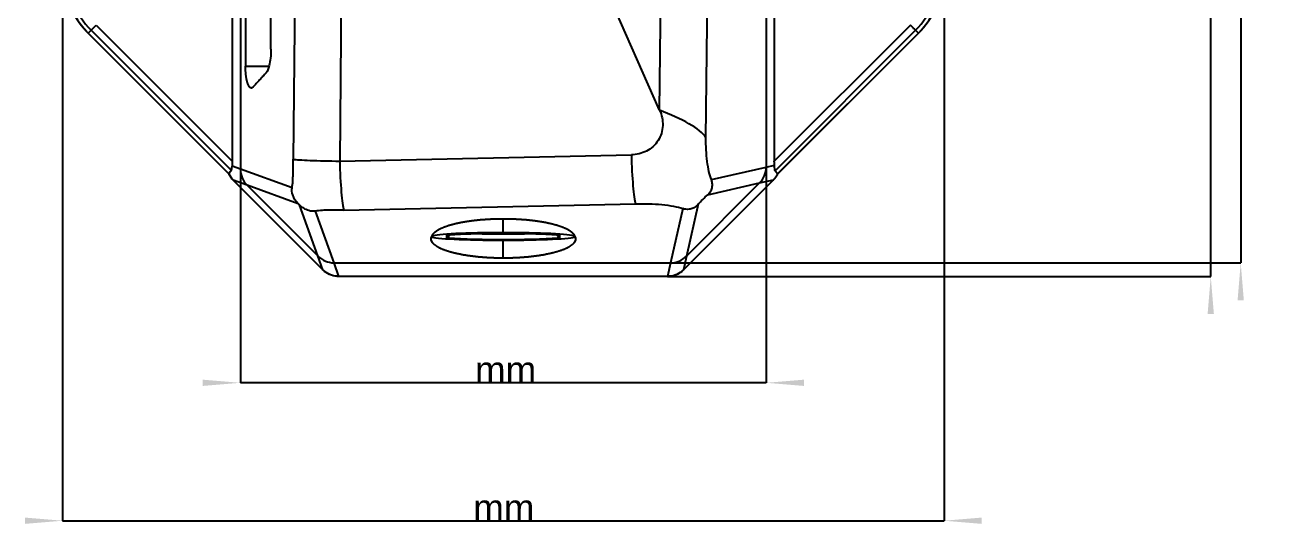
# Model space of a CAD drawing. Extents: x 27 to 384, y 67 to 264.
# Drawn here: x 41.8 to 208.6, y 66.7 to 133.8 of the extents above; entities that cross this region are included whole.
import ezdxf
from ezdxf.enums import TextEntityAlignment as Align

# ---------------------------------------------------------------- set-up
doc = ezdxf.new("R2010")
doc.units = 0
doc.layers.get('0').update_dxf_attribs({"linetype": 'CONTINUOUS'})
for name, color, linetype in [('Dimension008', 7, 'CONTINUOUS'), ('Dimension009', 7, 'CONTINUOUS'), ('Dimension013', 7, 'CONTINUOUS'), ('Dimension014', 7, 'CONTINUOUS'), ('View002', 7, 'CONTINUOUS')]:
    doc.layers.add(name, color=color, linetype=linetype)
doc.styles.get("Standard").update_dxf_attribs({"font": 'arial.ttf'})
doc.dimstyles.get("Standard").update_dxf_attribs({"dimscale": 0, "dimtxt": 2.5, "dimasz": 2.5, "dimexe": 1.25, "dimexo": 0.625, "dimtad": 1, "dimtxsty": 'STANDARD', "dimcen": 2.5, "dimazin": 3, "dimtfac": 1, "dimtmove": 0, "dimatfit": 3})

# ---------------------------------------------------------------- blocks, each defined once
blk = doc.blocks.new('*Dimension008')
at = {"color": 0}
for points in [[(200.034, 243.98), (199.201, 243.98), (199.618, 238.98)], [(200.034, 95.3647), (199.201, 95.3647), (199.618, 100.365)]]:
    blk.add_solid(points, dxfattribs=at)
at = {"layer": 'Dimension008'}
for p, q in [((127.333, 238.98), (199.618, 238.98)), ((199.618, 100.365), (199.618, 238.98)), ((127.302, 100.365), (199.618, 100.365))]:
    blk.add_line(p, q, dxfattribs=at)
blk.add_text(' mm', height=3.5, dxfattribs=at).set_placement((199.618, 224.877), align=Align.CENTER)
blk = doc.blocks.new('*Dimension009')
at = {"color": 0}
for points in [[(204.021, 242.174), (203.188, 242.174), (203.605, 237.174)], [(204.021, 97.171), (203.188, 97.171), (203.605, 102.171)]]:
    blk.add_solid(points, dxfattribs=at)
at = {"layer": 'Dimension009'}
for p, q in [((127.986, 237.174), (203.605, 237.174)), ((203.605, 237.174), (203.605, 102.171)), ((127.712, 102.171), (203.605, 102.171))]:
    blk.add_line(p, q, dxfattribs=at)
blk.add_text(' mm', height=3.5, dxfattribs=at).set_placement((203.605, 224.642), align=Align.CENTER)
blk = doc.blocks.new('*Dimension013')
at = {"color": 0}
for points in [[(41.7887, 67.4244), (41.7887, 68.2578), (46.7887, 67.8411)], [(169.114, 67.4244), (169.114, 68.2578), (164.114, 67.8411)]]:
    blk.add_solid(points, dxfattribs=at)
at = {"layer": 'Dimension013'}
for p, q in [((46.7887, 140.995), (46.7887, 67.8411)), ((164.114, 140.995), (164.114, 67.8411)), ((46.7887, 67.8411), (164.114, 67.8411))]:
    blk.add_line(p, q, dxfattribs=at)
blk.add_text(' mm', height=3.5, dxfattribs=at).set_placement((104.841, 67.8411), align=Align.CENTER)
blk = doc.blocks.new('*Dimension014')
at = {"color": 0}
for points in [[(65.45, 85.7795), (65.45, 86.6128), (70.45, 86.1961)], [(145.453, 85.7795), (145.453, 86.6128), (140.453, 86.1961)]]:
    blk.add_solid(points, dxfattribs=at)
at = {"layer": 'Dimension014'}
for p, q in [((70.45, 114.638), (70.45, 86.1961)), ((140.453, 114.911), (140.453, 86.1961)), ((140.453, 86.1961), (70.45, 86.1961))]:
    blk.add_line(p, q, dxfattribs=at)
blk.add_text(' mm', height=3.5, dxfattribs=at).set_placement((105.075, 86.1961), align=Align.CENTER)

msp = doc.modelspace()

# ---------------------------------------------------------------- linework, layer by layer
at = {"layer": 'View002'}
for p, q in [((69.3782, 223.646), (69.3782, 115.699)), ((70.45, 224.433), (70.45, 114.638)), ((70.45, 224.433), (70.45, 114.638)), ((126.254, 122.483), (127.232, 223.641)), ((140.453, 224.707), (140.453, 114.911)), ((140.453, 224.707), (140.453, 114.911)), ((141.525, 223.646), (141.525, 115.699)), ((132.425, 118.821), (133.435, 223.395)), ((78.4452, 217.108), (77.4677, 115.95)), ((84.6484, 216.862), (83.6709, 115.704)), ((126.254, 122.483), (84.6484, 216.862)), ((71.1291, 179.022), (71.1291, 128.323)), ((74.5147, 130.582), (74.5147, 176.763)), ((51.2666, 133.81), (69.3782, 115.699)), ((159.636, 133.81), (141.525, 115.699)), ((68.9038, 114.001), (50.1806, 132.724)), ((50.2047, 132.748), (50.5836, 133.127)), ((68.9275, 114.026), (50.2047, 132.748)), ((50.5836, 133.127), (69.249, 114.462)), ((160.319, 133.127), (141.619, 114.427)), ((160.698, 132.748), (141.94, 113.99)), ((160.722, 132.724), (141.964, 113.966)), ((160.698, 132.748), (160.319, 133.127)), ((71.1291, 128.323), (74.2692, 128.323)), ((83.6709, 115.704), (122.494, 116.545)), ((140.453, 114.911), (141.547, 115.16)), ((70.45, 114.638), (69.3436, 115.038)), ((77.3323, 112.15), (70.45, 114.638)), ((133.144, 113.249), (140.453, 114.911)), ((81.4317, 101.226), (69.5048, 113.153)), ((81.4368, 101.231), (69.5099, 113.158)), ((71.3534, 112.491), (69.5099, 113.158)), ((80.7704, 103.074), (71.3534, 112.491)), ((80.7704, 103.074), (71.3534, 112.491)), ((78.1516, 110.034), (71.3534, 112.491)), ((141.399, 113.209), (129.415, 101.225)), ((141.407, 113.202), (129.422, 101.217)), ((139.562, 112.792), (129.832, 103.061)), ((139.562, 112.792), (129.832, 103.061)), ((132.652, 111.22), (139.562, 112.792)), ((139.562, 112.792), (141.399, 113.209)), ((80.7704, 103.074), (78.3132, 109.873)), ((82.9167, 102.171), (80.4321, 109.045)), ((84.2291, 109.189), (123.052, 110.029)), ((129.352, 109.378), (127.712, 102.171)), ((131.404, 109.971), (129.832, 103.061)), ((105.451, 106.173), (105.451, 108.042)), ((97.9414, 105.465), (97.9414, 105.862)), ((105.451, 102.784), (105.451, 105.172)), ((112.961, 105.465), (112.961, 105.862)), ((81.4368, 101.231), (80.7704, 103.074)), ((82.9167, 102.171), (127.712, 102.171)), ((82.9167, 102.171), (127.712, 102.171)), ((83.5696, 100.365), (82.9167, 102.171)), ((127.712, 102.171), (127.302, 100.365)), ((129.832, 103.061), (129.415, 101.225)), ((127.302, 100.365), (83.5696, 100.365)), ((127.302, 100.331), (83.5696, 100.331))]:
    msp.add_line(p, q, dxfattribs=at)
for centre, radius, start, end in [((58.4514, 140.995), 11.6627, 180, -135), ((58.4514, 140.995), 11.1268, 180, -135), ((152.451, 140.995), 11.1268, -45, 0), ((152.451, 140.995), 11.6627, -45, 0)]:
    msp.add_arc(centre, radius, start, end, dxfattribs=at)
for centre, major_axis, ratio, start_param, end_param in [((73.5559, 114.562), (-2.9336, 1.0604), 0.961726, 0.334557, 1.11705), ((73.5559, 114.562), (-2.9336, 1.0604), 0.961726, 0.334557, 1.11705), ((137.347, 114.864), (3.0337, 0.6899), 0.964257, 5.2907, 6.06731), ((137.347, 114.864), (3.0337, 0.6899), 0.964257, 5.2907, 6.06731), ((105.451, 105.672), (9.5627, 0), 0.052336, -3.07534, -1.5708), ((105.451, 105.672), (9.5627, 0), 0.052336, -4.71239, -3.2638), ((105.451, 105.672), (9.5627, 0), 0.052336, -6.16098, -4.71239), ((105.451, 105.672), (9.5627, 0), 0.052336, -1.5708, -0.0662486), ((82.8415, 105.277), (-1.0604, 2.9336), 0.961726, 2.02454, 2.80704), ((82.8415, 105.277), (-1.0604, 2.9336), 0.961726, 2.02454, 2.80704), ((127.76, 105.277), (-0.6899, -3.0337), 0.964257, 0.215877, 0.992482), ((127.76, 105.277), (-0.6899, -3.0337), 0.964257, 0.215877, 0.992482)]:
    msp.add_ellipse(centre, major_axis=major_axis, ratio=ratio, start_param=start_param, end_param=end_param, dxfattribs=at)
for points, degree, knots in [([(50.1806, 132.724), (49.8663, 133.039), (49.5709, 133.37), (49.2943, 133.718), (48.4795, 134.742), (47.8387, 135.905), (47.4078, 137.141), (46.9761, 138.377), (46.7542, 139.686), (46.7547, 140.995)], 3, [0, 0, 0, 0, 0.145017, 0.145017, 0.145017, 0.572509, 0.572509, 0.572509, 1, 1, 1, 1]), ([(164.148, 140.995), (164.148, 140.551), (164.123, 140.108), (164.072, 139.666), (163.924, 138.365), (163.555, 137.09), (162.986, 135.911), (162.417, 134.732), (161.648, 133.65), (160.722, 132.724)], 3, [0, 0, 0, 0, 0.145017, 0.145017, 0.145017, 0.572509, 0.572509, 0.572509, 1, 1, 1, 1]), ([(50.5836, 133.127), (50.5903, 133.134), (50.597, 133.141), (50.6037, 133.147), (50.6199, 133.164), (50.639, 133.183), (50.661, 133.205), (50.6845, 133.228), (50.7107, 133.254), (50.7394, 133.283), (50.7695, 133.313), (50.8017, 133.345), (50.8362, 133.38), (50.9591, 133.503), (51.1121, 133.656), (51.2666, 133.81)], 3, [0.261799, 0.261799, 0.261799, 0.261799, 0.355299, 0.355299, 0.355299, 0.542299, 0.542299, 0.542299, 0.729298, 0.729298, 0.729298, 0.916298, 0.916298, 0.916298, 1.5708, 1.5708, 1.5708, 1.5708]), ([(160.319, 133.127), (160.313, 133.134), (160.306, 133.141), (160.299, 133.147), (160.283, 133.164), (160.264, 133.183), (160.242, 133.205), (160.218, 133.228), (160.192, 133.254), (160.164, 133.283), (160.133, 133.313), (160.101, 133.345), (160.067, 133.38), (159.944, 133.503), (159.791, 133.656), (159.636, 133.81)], 3, [0.261799, 0.261799, 0.261799, 0.261799, 0.355299, 0.355299, 0.355299, 0.542299, 0.542299, 0.542299, 0.729298, 0.729298, 0.729298, 0.916298, 0.916298, 0.916298, 1.5708, 1.5708, 1.5708, 1.5708]), ([(74.5147, 130.582), (74.5155, 129.791), (74.4345, 129.008), (74.2954, 128.428), (74.1867, 127.97), (74.044, 127.636), (73.889, 127.468)], 3, [0, 0, 0, 0, 0.560195, 0.560195, 0.560195, 1, 1, 1, 1]), ([(71.9238, 125.427), (71.8354, 125.438), (71.748, 125.486), (71.6627, 125.571), (71.5804, 125.692), (71.5024, 125.847), (71.4296, 126.034), (71.363, 126.25), (71.3034, 126.494), (71.2516, 126.761), (71.2083, 127.048), (71.174, 127.352), (71.1492, 127.669), (71.1341, 127.994), (71.1291, 128.323)], 1, [4.68894, 4.68894, 4.80282, 4.91669, 5.03057, 5.14444, 5.25832, 5.37219, 5.48606, 5.59994, 5.71381, 5.82769, 5.94156, 6.05544, 6.16931, 6.28319, 6.28319]), ([(126.254, 122.483), (126.539, 121.841), (126.691, 121.136), (126.663, 120.433), (126.637, 119.731), (126.428, 119.036), (126.052, 118.443), (125.677, 117.85), (125.139, 117.365), (124.516, 117.043), (123.894, 116.72), (123.194, 116.559), (122.494, 116.545)], 3, [0, 0, 0, 0, 0.25, 0.25, 0.25, 0.5, 0.5, 0.5, 0.75, 0.75, 0.75, 1, 1, 1, 1]), ([(132.425, 118.821), (132.062, 119.444), (131.258, 120.067), (130.159, 120.68), (129.064, 121.293), (127.68, 121.896), (126.254, 122.483)], 3, [0, 0, 0, 0, 1.81629, 1.81629, 1.81629, 3.63258, 3.63258, 3.63258, 3.63258]), ([(133.144, 113.249), (132.908, 113.839), (132.715, 114.684), (132.592, 115.661), (132.468, 116.637), (132.414, 117.737), (132.425, 118.821)], 3, [0.387656, 0.387656, 0.387656, 0.387656, 0.693828, 0.693828, 0.693828, 1, 1, 1, 1]), ([(77.3323, 112.15), (77.4219, 112.704), (77.4553, 113.362), (77.4644, 114.005), (77.474, 114.653), (77.4614, 115.302), (77.4677, 115.95)], 3, [0.379394, 0.379394, 0.379394, 0.379394, 0.689697, 0.689697, 0.689697, 1, 1, 1, 1]), ([(77.4677, 115.95), (77.836, 115.897), (78.6449, 115.843), (79.7493, 115.799), (80.85, 115.756), (82.2402, 115.722), (83.6709, 115.704)], 3, [0, 0, 0, 0, 0.614666, 0.614666, 0.614666, 1.22933, 1.22933, 1.22933, 1.22933]), ([(83.6709, 115.704), (83.7068, 114.217), (83.782, 112.752), (83.8818, 111.59), (83.9814, 110.425), (84.1051, 109.569), (84.2291, 109.189)], 3, [0, 0, 0, 0, 0.637347, 0.637347, 0.637347, 1.27469, 1.27469, 1.27469, 1.27469]), ([(122.494, 116.545), (122.53, 115.058), (122.605, 113.593), (122.705, 112.431), (122.804, 111.265), (122.928, 110.41), (123.052, 110.029)], 3, [0, 0, 0, 0, 0.637347, 0.637347, 0.637347, 1.27469, 1.27469, 1.27469, 1.27469]), ([(141.619, 114.427), (141.599, 114.447), (141.587, 114.494), (141.581, 114.569), (141.57, 114.716), (141.568, 114.931), (141.547, 115.16)], 3, [0, 0, 0, 0, 0.332924, 0.332924, 0.332924, 1, 1, 1, 1]), ([(69.5099, 113.158), (69.408, 113.262), (69.3167, 113.375), (69.074, 113.677), (68.9198, 114.013)], 2, [783.287, 783.287, 783.287, 783.573, 783.573, 784.356, 784.356, 784.356]), ([(141.947, 113.979), (141.798, 113.679), (141.577, 113.408), (141.493, 113.305), (141.399, 113.209)], 2, [699.652, 699.652, 699.652, 700.37, 700.37, 700.633, 700.633, 700.633]), ([(141.407, 113.202), (141.503, 113.298), (141.59, 113.402), (141.81, 113.666), (141.964, 113.966)], 2, [0, 0, 0, 0.279231, 0.279231, 1, 1, 1]), ([(78.1516, 110.034), (77.8287, 110.35), (77.5675, 110.749), (77.4252, 111.193), (77.3189, 111.514), (77.284, 111.873), (77.3323, 112.15)], 3, [0, 0, 0, 0, 0.577182, 0.577182, 0.577182, 1, 1, 1, 1]), ([(132.652, 111.22), (132.77, 111.325), (132.894, 111.455), (132.995, 111.604), (133.125, 111.795), (133.196, 111.982), (133.233, 112.145), (133.285, 112.37), (133.288, 112.572), (133.267, 112.76), (133.245, 112.94), (133.204, 113.103), (133.144, 113.249)], 3, [0, 0, 0, 0, 0.175443, 0.175443, 0.175443, 0.400448, 0.400448, 0.400448, 0.706722, 0.706722, 0.706722, 1, 1, 1, 1]), ([(80.4321, 109.045), (80.3128, 109.026), (80.1768, 109.02), (80.0358, 109.03), (79.8731, 109.042), (79.711, 109.072), (79.5494, 109.12), (79.0741, 109.259), (78.6476, 109.531), (78.3132, 109.873)], 3, [0, 0, 0, 0, 0.178762, 0.178762, 0.178762, 0.386086, 0.386086, 0.386086, 1, 1, 1, 1]), ([(84.2291, 109.189), (83.5835, 109.175), (82.9348, 109.184), (82.2885, 109.174), (81.646, 109.164), (80.9884, 109.133), (80.432, 109.045)], 3, [0, 0, 0, 0, 0.31139, 0.31139, 0.31139, 0.62278, 0.62278, 0.62278, 0.62278]), ([(123.052, 110.029), (124.229, 110.055), (125.437, 110.027), (126.549, 109.92), (127.659, 109.815), (128.662, 109.628), (129.352, 109.378)], 3, [0, 0, 0, 0, 0.326943, 0.326943, 0.326943, 0.653886, 0.653886, 0.653886, 0.653886]), ([(131.404, 109.971), (131.333, 109.891), (131.252, 109.812), (131.162, 109.735), (131.026, 109.618), (130.866, 109.515), (130.71, 109.444), (130.529, 109.364), (130.357, 109.314), (130.194, 109.294), (129.86, 109.248), (129.578, 109.297), (129.352, 109.378)], 3, [0, 0, 0, 0, 0.127875, 0.127875, 0.127875, 0.321755, 0.321755, 0.321755, 0.543989, 0.543989, 0.543989, 1, 1, 1, 1]), ([(95.9601, 105.733), (96.099, 105.998), (96.3433, 106.258), (96.69, 106.509), (97.1354, 106.75), (97.6743, 106.976), (98.3008, 107.186), (99.0077, 107.377), (99.7872, 107.547), (100.63, 107.695), (101.528, 107.818), (102.469, 107.915), (103.445, 107.985), (104.442, 108.028), (105.451, 108.042)], 1, [4.7973, 4.7973, 4.90343, 5.00957, 5.1157, 5.22184, 5.32797, 5.43411, 5.54024, 5.64638, 5.75251, 5.85865, 5.96478, 6.07092, 6.17705, 6.28319, 6.28319]), ([(105.451, 108.042), (106.461, 108.028), (107.458, 107.985), (108.433, 107.915), (109.375, 107.818), (110.273, 107.695), (111.116, 107.547), (111.895, 107.377), (112.602, 107.186), (113.229, 106.976), (113.768, 106.75), (114.213, 106.509), (114.56, 106.258), (114.804, 105.998), (114.943, 105.733)], 1, [0, 0, 0.106135, 0.21227, 0.318404, 0.424539, 0.530674, 0.636809, 0.742943, 0.849078, 0.955213, 1.06135, 1.16748, 1.27362, 1.37975, 1.48589, 1.48589]), ([(105.451, 102.784), (104.343, 102.801), (103.25, 102.852), (102.186, 102.936), (101.165, 103.051), (100.202, 103.197), (99.3085, 103.372), (98.497, 103.572), (97.7783, 103.796), (97.1618, 104.041), (96.656, 104.302), (96.2673, 104.578), (96.0012, 104.863), (95.8611, 105.155), (95.8488, 105.448)], 1, [0, 0, 0.115537, 0.231074, 0.346611, 0.462148, 0.577685, 0.693222, 0.808759, 0.924296, 1.03983, 1.15537, 1.27091, 1.38644, 1.50198, 1.61752, 1.61752]), ([(97.9414, 105.862), (97.9739, 105.865), (98.0064, 105.869), (98.0389, 105.872), (98.7526, 105.942), (99.8348, 106.001), (101.134, 106.042), (102.43, 106.083), (103.94, 106.105), (105.451, 106.104), (106.963, 106.105), (108.472, 106.083), (109.769, 106.042), (111.068, 106.001), (112.15, 105.942), (112.864, 105.872), (112.896, 105.869), (112.929, 105.865), (112.961, 105.862)], 3, [-0.194005, -0.194005, -0.194005, -0.194005, 0, 0, 0, 4.16926, 4.16926, 4.16926, 8.33851, 8.33851, 8.33851, 12.5078, 12.5078, 12.5078, 16.677, 16.677, 16.677, 16.871, 16.871, 16.871, 16.871]), ([(112.961, 105.465), (112.939, 105.463), (112.917, 105.461), (112.895, 105.458), (112.189, 105.388), (111.108, 105.328), (109.802, 105.286), (108.499, 105.245), (106.977, 105.223), (105.451, 105.223), (103.926, 105.223), (102.404, 105.245), (101.101, 105.286), (99.7954, 105.328), (98.714, 105.388), (98.0081, 105.458), (97.9859, 105.461), (97.9637, 105.463), (97.9414, 105.465)], 3, [-0.13304, -0.13304, -0.13304, -0.13304, 0, 0, 0, 4.16926, 4.16926, 4.16926, 8.33851, 8.33851, 8.33851, 12.5078, 12.5078, 12.5078, 16.677, 16.677, 16.677, 16.8101, 16.8101, 16.8101, 16.8101]), ([(115.054, 105.448), (115.042, 105.155), (114.902, 104.863), (114.636, 104.578), (114.247, 104.302), (113.741, 104.041), (113.125, 103.796), (112.406, 103.572), (111.594, 103.372), (110.701, 103.197), (109.738, 103.051), (108.717, 102.936), (107.653, 102.852), (106.56, 102.801), (105.451, 102.784)], 1, [4.66567, 4.66567, 4.7812, 4.89674, 5.01228, 5.12782, 5.24335, 5.35889, 5.47443, 5.58996, 5.7055, 5.82104, 5.93657, 6.05211, 6.16765, 6.28319, 6.28319]), ([(83.5696, 100.331), (82.9, 100.328), (82.1998, 100.568), (81.643, 101.033), (81.5696, 101.094), (81.4992, 101.158), (81.4317, 101.226)], 3, [0, 0, 0, 0, 0.5, 0.5, 0.5, 1, 1, 1, 1]), ([(83.5696, 100.365), (83.2481, 100.361), (82.9228, 100.413), (82.5939, 100.521), (82.2669, 100.63), (81.9428, 100.803), (81.6536, 101.038), (81.5784, 101.099), (81.5061, 101.163), (81.4368, 101.231)], 3, [763.863, 763.863, 763.863, 763.863, 764.999, 764.999, 764.999, 766.134, 766.134, 766.134, 766.42, 766.42, 766.42, 766.42]), ([(129.415, 101.225), (129.351, 101.162), (129.284, 101.103), (129.216, 101.047), (128.93, 100.813), (128.612, 100.639), (128.286, 100.527), (127.958, 100.416), (127.63, 100.362), (127.302, 100.365)], 3, [717.582, 717.582, 717.582, 717.582, 717.846, 717.846, 717.846, 718.988, 718.988, 718.988, 720.131, 720.131, 720.131, 720.131]), ([(129.422, 101.217), (129.355, 101.15), (129.285, 101.086), (129.213, 101.026), (128.755, 100.645), (128.196, 100.412), (127.635, 100.35), (127.524, 100.337), (127.413, 100.331), (127.302, 100.331)], 3, [0, 0, 0, 0, 0.333333, 0.333333, 0.333333, 0.666667, 0.666667, 0.666667, 1, 1, 1, 1])]:
    msp.add_open_spline(points, degree=degree, knots=knots, dxfattribs=at)
for points, degree in [([(50.1806, 132.724), (50.1807, 132.724), (50.2047, 132.748)], 2), ([(160.722, 132.724), (160.722, 132.724), (160.698, 132.748)], 2), ([(73.889, 127.468), (72.1234, 125.542)], 1), ([(72.1234, 125.542), (72.0256, 125.436), (71.9238, 125.427)], 2), ([(69.3782, 115.699), (69.3782, 115.456), (69.3662, 115.226), (69.3436, 115.038)], 3), ([(141.547, 115.16), (141.525, 115.407), (141.525, 115.699)], 2), ([(68.9198, 114.013), (68.904, 114.001), (68.9038, 114.001)], 2), ([(68.9038, 114.001), (69.0516, 113.692), (69.2533, 113.404), (69.5048, 113.153)], 3), ([(68.9198, 114.013), (68.9249, 114.017), (68.9275, 114.026)], 2), ([(69.249, 114.462), (68.9943, 114.254), (68.9275, 114.026)], 2), ([(69.249, 114.462), (69.3039, 114.508), (69.3082, 114.76), (69.3436, 115.038)], 3), ([(141.94, 113.99), (141.867, 114.212), (141.619, 114.427)], 2), ([(141.947, 113.979), (141.942, 113.982), (141.94, 113.99)], 2), ([(141.947, 113.979), (141.964, 113.966), (141.964, 113.966)], 2), ([(69.5099, 113.158), (69.5048, 113.153), (69.5048, 113.153)], 2), ([(69.5048, 113.153), (69.5048, 113.153), (69.5099, 113.158)], 2), ([(141.399, 113.209), (141.407, 113.202), (141.407, 113.202)], 2), ([(141.407, 113.202), (141.407, 113.202), (141.399, 113.209)], 2), ([(131.404, 109.971), (131.777, 110.391), (132.233, 110.847), (132.652, 111.22)], 3), ([(78.3132, 109.873), (78.1516, 110.034)], 1), ([(95.8488, 105.448), (95.8743, 105.592), (95.9601, 105.733)], 2), ([(98.3705, 105.901), (97.9414, 105.465)], 1), ([(109.772, 106.042), (107.243, 105.949), (103.66, 105.949), (101.131, 106.042)], 3), ([(112.532, 105.901), (112.961, 105.465)], 1), ([(114.943, 105.733), (115.029, 105.592), (115.054, 105.448)], 2), ([(81.4368, 101.231), (81.4316, 101.226), (81.4317, 101.226)], 2), ([(81.4317, 101.226), (81.4317, 101.226), (81.4368, 101.231)], 2), ([(83.5696, 100.331), (83.5696, 100.331), (83.5696, 100.365)], 2), ([(127.302, 100.331), (127.302, 100.332), (127.302, 100.365)], 2), ([(129.415, 101.225), (129.422, 101.217), (129.422, 101.217)], 2), ([(129.422, 101.217), (129.422, 101.217), (129.415, 101.225)], 2)]:
    msp.add_open_spline(points, degree=degree, dxfattribs=at)

# ---------------------------------------------------------------- dimensions: what is measured, and where the dimension line sits
at = {"layer": 'Dimension008'}
dim = msp.add_linear_dim(base=(199.618, 224.877), p1=(127.302, 100.365), p2=(127.333, 238.98), angle=90, text=' mm', dimstyle='STANDARD', dxfattribs=at)
dim.commit()
dim.dimension.update_dxf_attribs({"geometry": '*Dimension008', "text_midpoint": (204.618, 224.878)})
at = {"layer": 'Dimension009'}
dim = msp.add_linear_dim(base=(203.605, 224.642), p1=(127.986, 237.174), p2=(127.712, 102.171), angle=90, text=' mm', dimstyle='STANDARD', dxfattribs=at)
dim.commit()
dim.dimension.update_dxf_attribs({"geometry": '*Dimension009', "text_midpoint": (198.605, 224.632)})
at = {"layer": 'Dimension013'}
dim = msp.add_linear_dim(base=(104.841, 67.8411), p1=(46.7887, 140.995), p2=(164.114, 140.995), text=' mm', dimstyle='STANDARD', dxfattribs=at)
dim.commit()
dim.dimension.update_dxf_attribs({"geometry": '*Dimension013', "text_midpoint": (104.841, 72.8411)})
at = {"layer": 'Dimension014'}
dim = msp.add_linear_dim(base=(105.075, 86.1961), p1=(140.453, 114.911), p2=(70.45, 114.638), text=' mm', dimstyle='STANDARD', dxfattribs=at)
dim.commit()
dim.dimension.update_dxf_attribs({"geometry": '*Dimension014', "text_midpoint": (105.056, 81.1962)})

doc.saveas('drawing.dxf')
